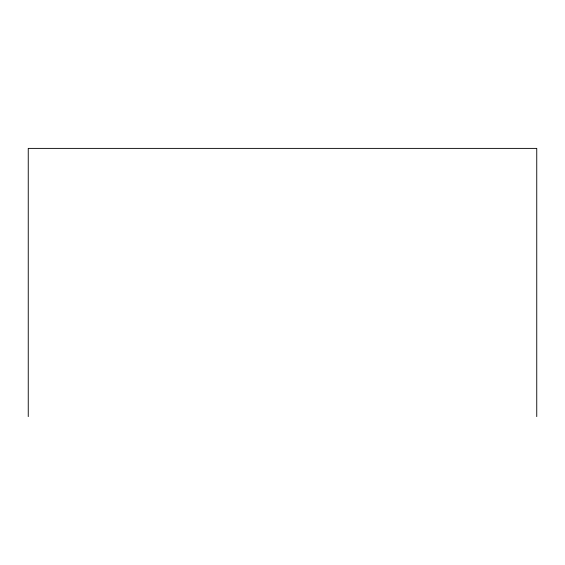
<?xml version="1.0" encoding="UTF-8"?>
<svg xmlns="http://www.w3.org/2000/svg" width="565" height="565" viewBox="0 0 565 565"><rect width="100%" height="100%" fill="white"/><g stroke="black" fill="none" stroke-linecap="round" stroke-linejoin="round"><path stroke-width="0.85" d="M536.75 416.61L536.75 148.39L28.25 148.39L28.25 416.61"/></g></svg>
